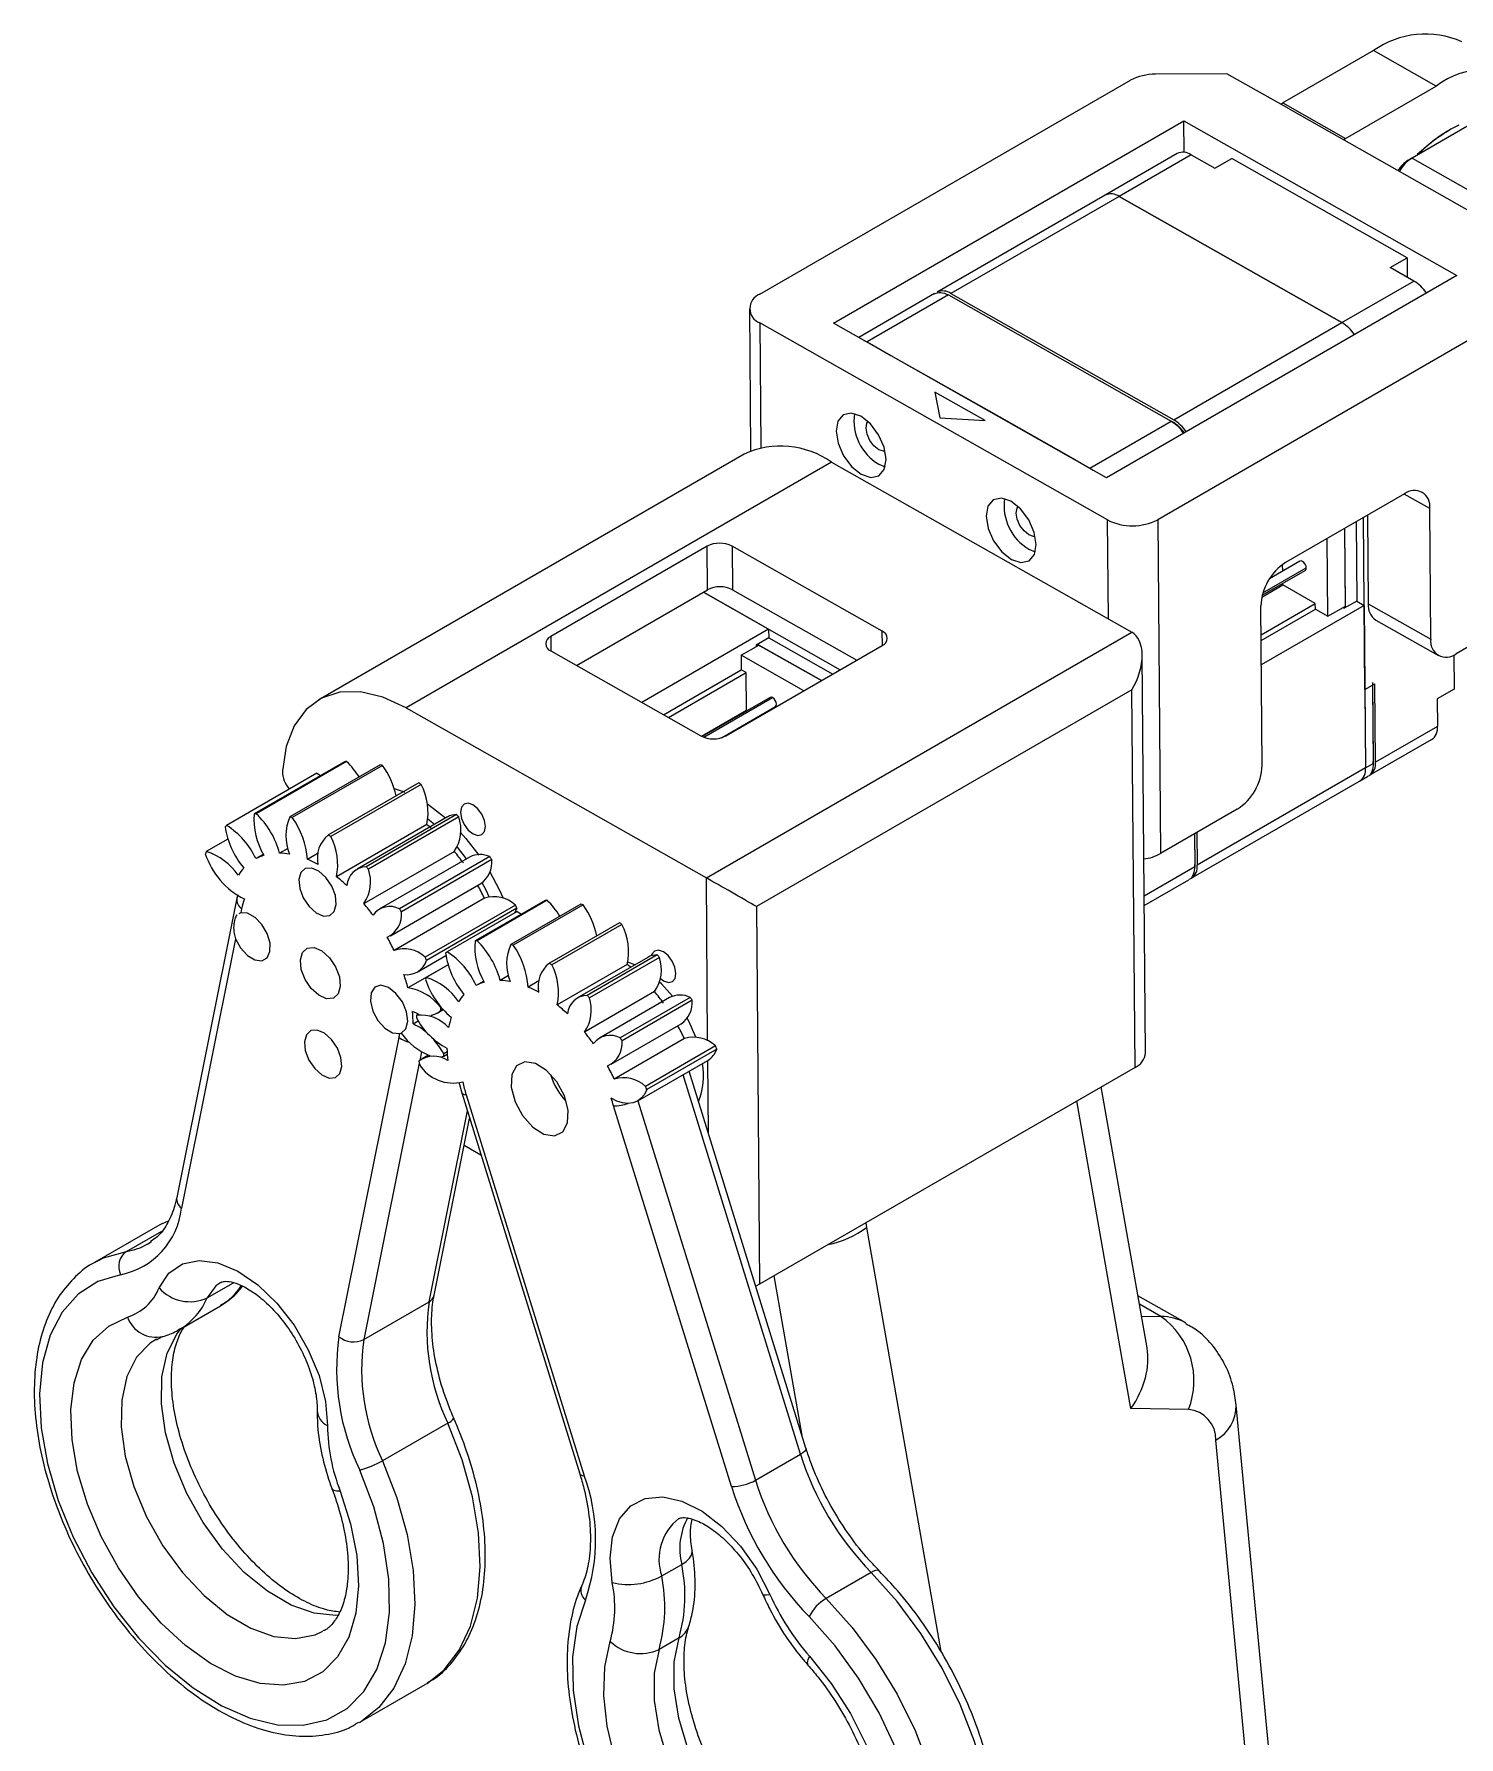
# Model space of a CAD drawing. Header units: millimetres. Extents: x 940 to 1780, y -29 to 565.
# Drawn here: x 1461.7 to 1542.3, y 397.9 to 494.1 of the extents above; entities that cross this region are included whole.
import ezdxf

# ---------------------------------------------------------------- set-up
doc = ezdxf.new("R2010")
doc.units = ezdxf.units.MM

msp = doc.modelspace()

# ---------------------------------------------------------------- linework, layer by layer
at = {"color": 7, "linetype": 'Continuous', "lineweight": 25}
for p, q in [((1537.431, 493.163), (1532.31, 490.207)), ((1540.966, 491.16), (1537.431, 493.163)), ((1529.137, 491.852), (1525.107, 491.83)), ((1529.139, 491.862), (1529.137, 491.852)), ((1532.657, 489.869), (1529.139, 491.862)), ((1502.747, 479.396), (1523.693, 491.488)), ((1535.845, 488.204), (1540.966, 491.16)), ((1532.31, 490.207), (1535.845, 488.204)), ((1532.657, 489.869), (1543.263, 483.86)), ((1506.919, 477.76), (1526.718, 489.19)), ((1526.718, 489.19), (1542.132, 480.457)), ((1526.732, 487.417), (1526.718, 489.19)), ((1543.998, 489.628), (1539.607, 487.093)), ((1541.608, 488.61), (1541.402, 488.487)), ((1526.338, 487.349), (1522.272, 485.002)), ((1527.127, 487.276), (1523.062, 484.929)), ((1527.127, 487.276), (1528.471, 486.515)), ((1528.471, 486.515), (1529.426, 487.066)), ((1539.325, 481.457), (1529.426, 487.066)), ((1539.587, 487.082), (1539.379, 486.957)), ((1539.607, 487.093), (1544.203, 484.489)), ((1522.272, 485.002), (1512.762, 479.511)), ((1523.062, 484.929), (1513.551, 479.438)), ((1535.648, 477.798), (1523.062, 484.929)), ((1523.062, 484.929), (1535.648, 477.798)), ((1538.37, 480.906), (1539.325, 481.457)), ((1539.325, 481.457), (1539.333, 480.36)), ((1542.132, 480.457), (1522.333, 469.027)), ((1539.713, 480.145), (1538.37, 480.906)), ((1512.622, 479.431), (1508.337, 476.957)), ((1513.41, 479.357), (1508.813, 476.703)), ((1513.41, 479.357), (1525.996, 472.226)), ((1513.551, 479.438), (1526.137, 472.308)), ((1535.648, 477.798), (1539.713, 480.145)), ((1502.161, 478.579), (1502.225, 470.547)), ((1546.178, 478.749), (1525.232, 466.657)), ((1522.404, 466.642), (1502.747, 477.778)), ((1522.333, 469.027), (1506.919, 477.76)), ((1526.137, 472.308), (1535.648, 477.798)), ((1508.635, 476.788), (1508.813, 476.703)), ((1508.813, 476.703), (1510.157, 475.942)), ((1515.474, 472.266), (1512.646, 473.869)), ((1512.646, 473.869), (1512.929, 472.414)), ((1512.929, 472.414), (1515.474, 472.266)), ((1521.399, 469.573), (1525.996, 472.226)), ((1526.112, 472.159), (1526.004, 472.221)), ((1501.864, 470.366), (1477.823, 456.487)), ((1506.798, 469.909), (1482.757, 456.03)), ((1506.798, 469.909), (1523.768, 460.294)), ((1509.471, 469.793), (1509.832, 469.643)), ((1520.056, 470.334), (1521.399, 469.573)), ((1521.399, 469.573), (1521.578, 469.455)), ((1539.179, 468.116), (1532.462, 464.238)), ((1536.94, 457.06), (1536.862, 466.778)), ((1537.09, 466.91), (1537.13, 461.912)), ((1540.666, 459.909), (1540.606, 467.292)), ((1525.232, 466.657), (1525.383, 447.79)), ((1535.84, 461.772), (1535.805, 466.168)), ((1535.841, 461.69), (1535.805, 466.168)), ((1536.442, 466.536), (1536.478, 462.058)), ((1499.769, 465.156), (1490.93, 460.054)), ((1499.788, 462.695), (1499.769, 465.156)), ((1509.668, 460.357), (1501.183, 465.164)), ((1501.183, 465.164), (1501.203, 462.703)), ((1517.956, 464.986), (1518.317, 464.836)), ((1534.851, 461.201), (1534.815, 465.597)), ((1533.27, 464.313), (1531.549, 463.319)), ((1532.296, 463.751), (1532.293, 464.129)), ((1531.116, 462.287), (1532.302, 462.971)), ((1531.141, 462.391), (1533.57, 463.793)), ((1532.302, 462.971), (1532.302, 463.061)), ((1534.141, 461.93), (1532.302, 462.971)), ((1492.384, 458.421), (1499.788, 462.695)), ((1499.557, 462.562), (1507.294, 458.178)), ((1503.245, 460.472), (1499.557, 462.562)), ((1501.203, 462.703), (1508.233, 458.72)), ((1531.074, 460.159), (1534.141, 461.93)), ((1534.143, 461.602), (1534.141, 461.93)), ((1536.478, 462.058), (1535.77, 461.65)), ((1536.478, 462.058), (1536.902, 461.817)), ((1537.13, 461.912), (1540.666, 459.909)), ((1531.133, 452.758), (1531.061, 461.781)), ((1531.076, 459.831), (1534.143, 461.602)), ((1536.902, 461.817), (1531.087, 458.461)), ((1534.143, 461.602), (1534.851, 461.201)), ((1534.851, 461.201), (1535.84, 461.772)), ((1535.698, 461.69), (1535.77, 461.65)), ((1536.902, 461.817), (1536.975, 452.63)), ((1537.559, 460.988), (1541.094, 458.985)), ((1546.316, 461.522), (1542.093, 459.085)), ((1503.245, 460.472), (1496.073, 456.331)), ((1499.727, 446.415), (1523.768, 460.294)), ((1503.245, 460.472), (1503.249, 459.979)), ((1490.93, 459.245), (1499.415, 454.438)), ((1500.829, 454.445), (1509.668, 459.548)), ((1501.694, 459), (1502.684, 459.572)), ((1503.249, 459.979), (1502.542, 459.571)), ((1502.542, 459.571), (1502.543, 459.491)), ((1502.613, 459.612), (1506.229, 457.563)), ((1506.229, 457.563), (1502.684, 459.572)), ((1503.249, 459.979), (1506.866, 457.93)), ((1524.538, 436.526), (1524.358, 459.019)), ((1541.968, 459.019), (1541.983, 457.087)), ((1497.296, 455.638), (1501.7, 458.18)), ((1505.24, 456.992), (1501.694, 459)), ((1501.694, 459), (1501.7, 458.18)), ((1501.983, 458.02), (1501.7, 458.18)), ((1497.579, 455.478), (1501.983, 458.02)), ((1502, 455.887), (1501.983, 458.02)), ((1536.94, 457.06), (1537.506, 457.386)), ((1536.94, 457.06), (1537.382, 457.315)), ((1537.382, 457.456), (1537.417, 453.027)), ((1537.382, 457.315), (1537.417, 452.885)), ((1537.541, 452.957), (1537.506, 457.386)), ((1503.325, 456.618), (1499.485, 454.402)), ((1523.781, 457.036), (1502.568, 444.79)), ((1523.952, 435.708), (1523.781, 457.036)), ((1536.94, 457.06), (1536.975, 452.63)), ((1541.983, 457.087), (1541.029, 456.536)), ((1541.029, 456.536), (1541.041, 454.977)), ((1482.757, 456.03), (1499.727, 446.415)), ((1499.453, 454.417), (1502, 455.887)), ((1500.577, 454.339), (1503.625, 456.099)), ((1502.029, 455.871), (1502, 455.887)), ((1502.67, 455.508), (1502.635, 455.527)), ((1537.21, 452.212), (1540.71, 454.233)), ((1541.041, 454.977), (1537.541, 452.957)), ((1477.723, 452.328), (1472.618, 449.381)), ((1479.278, 452.975), (1474.173, 450.028)), ((1479.397, 452.992), (1474.292, 450.044)), ((1481.29, 452.814), (1476.185, 449.866)), ((1481.426, 452.773), (1476.321, 449.826)), ((1477.723, 452.328), (1477.929, 452.196)), ((1536.975, 452.63), (1527.465, 447.14)), ((1536.975, 452.63), (1537.417, 452.885)), ((1537.417, 453.027), (1537.417, 452.885)), ((1537.417, 452.871), (1537.417, 453.016)), ((1483.471, 451.787), (1478.366, 448.84)), ((1483.611, 451.695), (1478.505, 448.748)), ((1527.133, 446.395), (1536.644, 451.885)), ((1536.644, 451.885), (1537.088, 452.142)), ((1483.932, 449.424), (1478.827, 446.477)), ((1485.095, 449.857), (1479.99, 446.909)), ((1485.608, 449.997), (1480.502, 447.05)), ((1485.737, 449.861), (1480.632, 446.914)), ((1484.362, 449.434), (1483.991, 449.726)), ((1529.732, 450.301), (1525.383, 447.79)), ((1472.69, 448.609), (1471.461, 447.9)), ((1527.309, 448.902), (1527.323, 447.058)), ((1527.31, 448.902), (1527.323, 447.179)), ((1527.45, 448.983), (1527.465, 447.14)), ((1474.689, 447.747), (1474.267, 447.503)), ((1476.073, 448.079), (1475.613, 447.813)), ((1477.784, 447.806), (1477.184, 447.46)), ((1485.485, 447.909), (1480.38, 444.962)), ((1486.348, 447.594), (1481.243, 444.647)), ((1487.49, 447.618), (1482.385, 444.671)), ((1487.597, 447.452), (1482.492, 444.505)), ((1527.323, 447.179), (1527.323, 447.058)), ((1527.323, 447.044), (1527.323, 447.168)), ((1481.868, 443.143), (1486.974, 446.091)), ((1524.471, 444.858), (1526.992, 446.313)), ((1473.19, 445.276), (1469.795, 428.363)), ((1473.241, 445.458), (1473.19, 445.276)), ((1473.464, 444.671), (1473.419, 444.45)), ((1487.185, 445.264), (1482.08, 442.316)), ((1488.935, 444.883), (1483.83, 441.936)), ((1489.009, 444.704), (1483.904, 441.756)), ((1490.612, 445.137), (1486.653, 442.851)), ((1490.732, 445.151), (1486.772, 442.865)), ((1492.635, 444.939), (1488.675, 442.654)), ((1492.771, 444.897), (1488.811, 442.611)), ((1502.568, 444.79), (1502.739, 423.462)), ((1473.419, 444.45), (1473.301, 444.384)), ((1489.04, 444.521), (1485.08, 442.235)), ((1489.04, 444.521), (1489.276, 444.365)), ((1494.818, 443.88), (1490.858, 441.594)), ((1494.957, 443.786), (1490.998, 441.5)), ((1473.123, 442.974), (1470.068, 427.758)), ((1483.389, 441.091), (1485.01, 442.026)), ((1496.413, 441.922), (1492.453, 439.636)), ((1496.948, 442.063), (1492.989, 439.777)), ((1497.077, 441.926), (1493.117, 439.64)), ((1485.133, 441.507), (1482.862, 440.197)), ((1485.136, 441.498), (1483.901, 440.785)), ((1488.54, 440.891), (1488.078, 440.624)), ((1495.256, 441.524), (1491.297, 439.238)), ((1495.686, 441.503), (1495.29, 441.659)), ((1487.142, 440.584), (1486.72, 440.34)), ((1490.265, 440.596), (1489.655, 440.244)), ((1496.802, 439.991), (1492.843, 437.705)), ((1484.52, 438.778), (1484.855, 438.971)), ((1484.72, 439.127), (1484.696, 439.113)), ((1484.832, 438.996), (1484.729, 438.937)), ((1497.648, 439.651), (1493.689, 437.365)), ((1498.817, 439.665), (1494.857, 437.379)), ((1498.923, 439.498), (1494.963, 437.212)), ((1483.445, 438.324), (1483.16, 438.159)), ((1483.466, 438.722), (1483.35, 438.655)), ((1494.34, 435.881), (1498.3, 438.167)), ((1478.964, 420.488), (1482.36, 437.4)), ((1482.398, 437.619), (1482.491, 437.649)), ((1482.491, 437.649), (1482.487, 437.647)), ((1498.484, 437.331), (1494.524, 435.045)), ((1500.241, 436.922), (1496.282, 434.636)), ((1484.022, 436.401), (1483.673, 436.2)), ((1484.887, 436.323), (1484.779, 436.302)), ((1485.08, 436.435), (1484.887, 436.323)), ((1485.073, 436.58), (1484.897, 436.478)), ((1495.847, 433.814), (1499.807, 436.1)), ((1500.313, 436.742), (1496.354, 434.456)), ((1505.358, 414.192), (1498.757, 435.494)), ((1523.952, 435.708), (1502.739, 423.462)), ((1485.745, 434.869), (1485.904, 434.268)), ((1485.904, 434.268), (1492.573, 412.748)), ((1486.152, 434.156), (1492.821, 412.635)), ((1524.634, 419.862), (1522.047, 434.609)), ((1501.15, 412.019), (1494.482, 433.539)), ((1484.343, 422.83), (1486.35, 432.828)), ((1486.044, 431.303), (1486.989, 430.768)), ((1468.836, 426.81), (1465.145, 424.679)), ((1468.952, 426.874), (1468.836, 426.81)), ((1469.317, 427.016), (1468.975, 426.87)), ((1468.159, 425.729), (1468.377, 425.867)), ((1465.145, 424.679), (1465.423, 424.828)), ((1502.739, 423.462), (1502.52, 423.353)), ((1480.364, 420.33), (1484.055, 422.461)), ((1526.818, 421.265), (1524.12, 422.794)), ((1469.99, 420.923), (1472.266, 422.238)), ((1468.652, 420.316), (1469.001, 420.496)), ((1526.973, 416.367), (1523.722, 416.429)), ((1534.931, 361.122), (1529.67, 416.619)), ((1485.121, 415.61), (1481.43, 413.479)), ((1502.506, 412.379), (1505.051, 413.848)), ((1533.79, 359.005), (1528.516, 414.639)), ((1497.203, 406.968), (1498.334, 407.621)), ((1509.041, 407.166), (1506.496, 405.696)), ((1498.185, 403.473), (1497.053, 402.819)), ((1480.144, 398.697), (1483.835, 400.828))]:
    msp.add_line(p, q, dxfattribs=at)
at = {"color": 8, "linetype": 'Continuous', "lineweight": 25}
for p, q in [((1502.747, 477.778), (1502.803, 470.735)), ((1508.813, 476.703), (1508.806, 476.691)), ((1510.15, 475.93), (1510.157, 475.942)), ((1520.056, 470.334), (1520.049, 470.321)), ((1521.392, 469.56), (1521.399, 469.573)), ((1540.606, 467.292), (1539.166, 468.108)), ((1522.448, 461.042), (1522.404, 466.642)), ((1531.176, 462.515), (1533.632, 463.933)), ((1490.93, 460.054), (1490.936, 459.241)), ((1509.674, 459.552), (1509.668, 460.357)), ((1499.585, 454.36), (1503.473, 456.604)), ((1524.467, 445.409), (1527.323, 447.058)), ((1499.8, 437.203), (1499.727, 446.415)), ((1483.499, 435.948), (1480.364, 420.33)), ((1483.628, 436.59), (1483.53, 436.099)), ((1499.842, 431.994), (1499.809, 436.101)), ((1505.051, 413.848), (1498.407, 435.292)), ((1484.055, 422.461), (1486.22, 433.247)), ((1495.861, 433.822), (1502.506, 412.379)), ((1523.722, 416.429), (1520.673, 433.815)), ((1466.954, 425.309), (1468.945, 426.459)), ((1508.734, 426.923), (1508.785, 426.668)), ((1508.785, 426.668), (1512.987, 402.707)), ((1471.519, 422.679), (1473.001, 423.535)), ((1505.138, 414.904), (1503.554, 423.933)), ((1525.415, 421.634), (1524.203, 422.32)), ((1524.319, 421.655), (1525.415, 421.634))]:
    msp.add_line(p, q, dxfattribs=at)
at = {"color": 7, "linetype": 'Continuous', "lineweight": 25, "flags": 128}
for points in [[(1539.89, 487.309), (1540.886, 488.147), (1541.402, 488.487)], [(1510.157, 475.942), (1515.7, 472.801), (1520.056, 470.334)], [(1508.482, 469.222), (1509.022, 469.04), (1509.478, 469.136), (1509.78, 469.494), (1509.883, 470.061), (1509.77, 470.75), (1509.459, 471.456), (1508.997, 472.071), (1508.455, 472.503), (1507.915, 472.685), (1507.459, 472.589), (1507.157, 472.23), (1507.054, 471.663), (1507.167, 470.975), (1507.478, 470.269), (1507.939, 469.653), (1508.482, 469.222)], [(1509.465, 470.613), (1509.194, 470.829), (1508.963, 471.137), (1508.808, 471.49), (1508.751, 471.834), (1508.803, 472.118), (1508.856, 472.209)], [(1509.829, 470.524), (1509.735, 470.523), (1509.465, 470.613)], [(1516.966, 464.415), (1517.507, 464.233), (1517.963, 464.328), (1518.265, 464.687), (1518.367, 465.254), (1518.255, 465.943), (1517.944, 466.649), (1517.482, 467.264), (1516.94, 467.696), (1516.4, 467.877), (1515.944, 467.782), (1515.642, 467.423), (1515.539, 466.856), (1515.652, 466.167), (1515.963, 465.462), (1516.424, 464.846), (1516.966, 464.415)], [(1517.95, 465.806), (1517.679, 466.022), (1517.448, 466.33), (1517.292, 466.683), (1517.236, 467.027), (1517.287, 467.311), (1517.341, 467.402)], [(1518.313, 465.717), (1518.22, 465.715), (1517.95, 465.806)], [(1533.632, 463.933), (1533.615, 464.036), (1533.569, 464.142), (1533.499, 464.234), (1533.418, 464.299), (1533.337, 464.326), (1533.27, 464.313)], [(1482.757, 456.03), (1481.446, 456.631), (1480.183, 456.926), (1479.012, 456.905), (1477.973, 456.569), (1477.102, 455.929), (1476.43, 455.008), (1475.98, 453.838), (1475.768, 452.459)], [(1503.473, 456.604), (1503.392, 456.632), (1503.325, 456.618)], [(1503.625, 456.099), (1503.626, 456.099), (1503.671, 456.153), (1503.687, 456.238), (1503.67, 456.341), (1503.623, 456.447), (1503.554, 456.54), (1503.473, 456.604)], [(1482.089, 451.46), (1482.535, 451.32), (1482.678, 451.266)], [(1483.959, 450.593), (1484.982, 449.81), (1484.995, 449.799)], [(1485.831, 450.124), (1485.887, 449.779), (1486.042, 449.426), (1486.273, 449.119), (1486.544, 448.903), (1486.814, 448.812), (1487.042, 448.86), (1487.193, 449.039), (1487.245, 449.323), (1487.188, 449.667), (1487.033, 450.02), (1486.802, 450.328), (1486.531, 450.543), (1486.261, 450.634), (1486.033, 450.586), (1485.882, 450.407), (1485.831, 450.124)], [(1485.836, 448.977), (1486.134, 448.642), (1486.865, 447.707)], [(1486.177, 447.495), (1485.66, 448.145), (1485.649, 448.158)], [(1478.231, 446.432), (1477.832, 446.79), (1477.422, 446.969), (1477.061, 446.942), (1476.806, 446.713), (1476.695, 446.317), (1476.746, 445.813), (1476.949, 445.28), (1477.275, 444.797), (1477.674, 444.439), (1478.085, 444.259), (1478.445, 444.287), (1478.7, 444.516), (1478.811, 444.912), (1478.761, 445.415), (1478.557, 445.949), (1478.231, 446.432)], [(1487.487, 446.751), (1488.024, 445.754), (1488.251, 445.264)], [(1487.461, 445.354), (1487.278, 445.722), (1487.053, 446.141)], [(1489.009, 444.704), (1488.922, 444.5), (1488.884, 444.431)], [(1473.123, 442.974), (1473.409, 442.456), (1473.791, 442.037), (1474.209, 441.783), (1474.599, 441.734), (1474.9, 441.897), (1475.064, 442.247), (1475.067, 442.729), (1474.907, 443.268), (1474.61, 443.78), (1474.222, 444.186), (1473.803, 444.422), (1473.419, 444.45)], [(1477.402, 440.164), (1477.054, 440.678), (1476.837, 441.248), (1476.784, 441.785), (1476.902, 442.207), (1477.174, 442.452), (1477.558, 442.481), (1477.996, 442.289), (1478.422, 441.907), (1478.769, 441.392), (1478.986, 440.823), (1479.04, 440.286), (1478.922, 439.864), (1478.65, 439.619), (1478.265, 439.59), (1477.827, 439.782), (1477.402, 440.164)], [(1497.132, 440.725), (1497.31, 440.599), (1497.58, 440.508), (1497.808, 440.556), (1497.959, 440.735), (1498.01, 441.019), (1497.954, 441.363), (1497.798, 441.716), (1497.568, 442.024), (1497.296, 442.24), (1497.026, 442.33), (1496.798, 442.283), (1496.647, 442.103), (1496.617, 442.012)], [(1482.487, 437.647), (1482.752, 437.89), (1482.857, 438.315), (1482.786, 438.851), (1482.549, 439.407), (1482.186, 439.891), (1481.758, 440.222), (1481.337, 440.345), (1480.993, 440.238), (1480.784, 439.921), (1480.744, 439.445), (1480.88, 438.891), (1481.17, 438.351), (1481.564, 437.915), (1481.998, 437.657), (1482.398, 437.619)], [(1497.821, 439.73), (1497.187, 440.432), (1497.087, 440.529)], [(1483.466, 438.722), (1483.347, 438.765), (1483.111, 438.874)], [(1499.131, 437.421), (1498.756, 438.273), (1498.643, 438.488)], [(1478.548, 437.274), (1478.15, 437.632), (1477.739, 437.811), (1477.379, 437.784), (1477.124, 437.555), (1477.013, 437.159), (1477.063, 436.656), (1477.266, 436.122), (1477.592, 435.639), (1477.991, 435.281), (1478.402, 435.102), (1478.762, 435.129), (1479.017, 435.358), (1479.128, 435.754), (1479.078, 436.258), (1478.874, 436.791), (1478.548, 437.274)], [(1490.067, 435.928), (1489.469, 436.025), (1489, 435.804), (1488.729, 435.298), (1488.698, 434.583), (1488.913, 433.77), (1489.339, 432.981), (1489.913, 432.337), (1490.547, 431.936), (1491.144, 431.839), (1491.614, 432.06), (1491.885, 432.567), (1491.915, 433.281), (1491.701, 434.094), (1491.274, 434.883), (1490.7, 435.527), (1490.067, 435.928)], [(1496.354, 434.456), (1496.222, 434.183), (1496.046, 433.964), (1495.828, 433.804), (1495.575, 433.706), (1495.293, 433.673), (1494.988, 433.706), (1494.667, 433.804), (1494.339, 433.965)], [(1468.799, 423.244), (1469.353, 424.07), (1470.12, 424.598), (1471.058, 424.799), (1472.118, 424.663), (1473.243, 424.197), (1474.376, 423.426), (1475.456, 422.389), (1476.425, 421.143), (1477.233, 419.753), (1477.837, 418.291), (1478.205, 416.836), (1478.318, 415.465)], [(1466.626, 423.993), (1465.337, 423.61), (1464.224, 422.898), (1463.317, 421.877), (1462.64, 420.573), (1462.211, 419.021), (1462.041, 417.263), (1462.135, 415.345), (1462.49, 413.319), (1463.097, 411.238), (1463.94, 409.159), (1464.996, 407.136), (1466.238, 405.224), (1467.631, 403.473), (1469.139, 401.93), (1470.722, 400.637), (1472.337, 399.627), (1473.941, 398.928), (1475.492, 398.558), (1476.949, 398.528), (1478.271, 398.838), (1479.425, 399.479), (1480.379, 400.435), (1481.108, 401.681), (1481.593, 403.182), (1481.82, 404.899), (1481.783, 406.786), (1481.484, 408.793), (1480.931, 410.867), (1480.137, 412.951)], [(1479.036, 411.762), (1479.62, 409.921), (1479.968, 408.121), (1480.068, 406.419), (1479.917, 404.867), (1479.521, 403.512), (1478.89, 402.397), (1478.046, 401.555), (1477.013, 401.013), (1475.824, 400.788), (1474.515, 400.886), (1473.126, 401.304), (1471.701, 402.03), (1470.283, 403.041), (1468.916, 404.306), (1467.643, 405.785), (1466.501, 407.434), (1465.527, 409.202), (1464.751, 411.034), (1464.196, 412.873), (1463.88, 414.663), (1463.812, 416.349), (1463.995, 417.878), (1464.422, 419.205), (1465.081, 420.287), (1465.951, 421.091), (1467.006, 421.593)], [(1494.409, 406.589), (1494.288, 407.965), (1494.429, 409.187), (1494.823, 410.191), (1495.45, 410.924), (1496.277, 411.348), (1497.26, 411.44), (1498.348, 411.195), (1499.483, 410.626), (1500.605, 409.763), (1501.654, 408.652), (1502.577, 407.351), (1503.322, 405.929)], [(1492.888, 405.605), (1492.4, 404.107), (1492.169, 402.393), (1492.201, 400.508), (1492.496, 398.502), (1493.046, 396.43)], [(1510.455, 397.172), (1509.491, 399.227), (1508.33, 401.196), (1507, 403.026), (1505.539, 404.668)], [(1494.559, 396.655), (1494.121, 398.476), (1493.927, 400.221), (1493.984, 401.836), (1494.289, 403.27)], [(1505.553, 402.436), (1506.783, 400.888), (1507.866, 399.189), (1508.77, 397.391)], [(1483.835, 400.828), (1483.864, 400.845), (1483.948, 400.895)]]:
    msp.add_lwpolyline(points, dxfattribs=at)
at = {"color": 8, "linetype": 'Continuous', "lineweight": 25, "flags": 128}
for points in [[(1485.904, 434.268), (1485.911, 434.251), (1485.958, 434.205), (1486.039, 434.173), (1486.152, 434.156)], [(1465.423, 424.828), (1465.656, 424.936), (1466.954, 425.309)], [(1472.284, 423.558), (1472.013, 423.363), (1471.519, 422.679)], [(1478.943, 404.75), (1478.794, 404.741), (1477.562, 404.866), (1476.254, 405.326), (1474.921, 406.105), (1473.616, 407.171), (1472.391, 408.483), (1471.293, 409.989), (1470.365, 411.629), (1469.645, 413.34), (1469.16, 415.053), (1468.93, 416.702), (1468.963, 418.221), (1469.259, 419.551), (1469.805, 420.639), (1470.01, 420.906)], [(1468.66, 420.356), (1468.304, 420.128), (1467.528, 419.325), (1466.982, 418.236), (1466.686, 416.907), (1466.653, 415.387), (1466.883, 413.739), (1467.368, 412.025), (1468.088, 410.315), (1469.016, 408.674), (1470.114, 407.169), (1471.34, 405.857), (1472.644, 404.791), (1473.977, 404.012), (1475.285, 403.551), (1476.517, 403.427), (1477.624, 403.644), (1478.05, 403.84)], [(1483.948, 400.895), (1484.914, 401.664), (1485.764, 402.766), (1486.394, 404.126), (1486.79, 405.713), (1486.941, 407.489), (1486.844, 409.412), (1486.503, 411.439), (1485.924, 413.521), (1485.121, 415.61)], [(1505.358, 414.192), (1505.361, 414.151), (1505.335, 414.083), (1505.273, 414.008), (1505.177, 413.929), (1505.051, 413.848)], [(1481.43, 413.479), (1482.233, 411.39), (1482.812, 409.308), (1483.153, 407.281), (1483.25, 405.358), (1483.098, 403.582), (1482.703, 401.995), (1482.073, 400.635), (1481.223, 399.533), (1480.173, 398.714), (1480.104, 398.675)], [(1479.036, 411.762), (1478.823, 411.761), (1478.671, 411.792), (1478.589, 411.853), (1478.58, 411.871)], [(1492.573, 412.748), (1492.58, 412.731), (1492.626, 412.685), (1492.708, 412.653), (1492.821, 412.635)], [(1498.334, 407.621), (1498.584, 407.789), (1498.771, 407.967), (1498.888, 408.148), (1498.93, 408.327), (1498.926, 408.396)], [(1509.503, 407.248), (1509.468, 407.273), (1509.392, 407.288), (1509.293, 407.275), (1509.174, 407.234), (1509.041, 407.166)], [(1512.802, 384.871), (1512.861, 384.906), (1513.906, 385.733), (1514.751, 386.843), (1515.375, 388.21), (1515.763, 389.802), (1515.908, 391.582), (1515.805, 393.509), (1515.457, 395.538), (1514.872, 397.62), (1514.063, 399.709), (1513.05, 401.754), (1511.856, 403.709), (1510.509, 405.527), (1509.041, 407.166)], [(1502.907, 405.939), (1502.912, 405.928), (1502.983, 405.896), (1503.122, 405.896), (1503.322, 405.929)], [(1506.496, 405.696), (1507.964, 404.057), (1509.311, 402.239), (1510.505, 400.285), (1511.518, 398.239), (1512.326, 396.151), (1512.911, 394.068), (1513.259, 392.039), (1513.362, 390.113), (1513.218, 388.332), (1512.829, 386.74), (1512.205, 385.373), (1511.361, 384.263), (1510.667, 383.667)], [(1508.828, 388.987), (1507.876, 388.791), (1506.655, 388.881), (1505.352, 389.309), (1504.019, 390.058), (1502.71, 391.097), (1501.474, 392.387), (1500.361, 393.876), (1499.415, 395.506), (1498.673, 397.213), (1498.163, 398.929), (1497.907, 400.587), (1497.914, 402.121), (1498.185, 403.473)], [(1497.053, 402.819), (1496.783, 401.468), (1496.776, 399.934), (1497.032, 398.276), (1497.541, 396.559), (1498.284, 394.853), (1499.23, 393.223), (1500.343, 391.734), (1501.578, 390.444), (1502.888, 389.405), (1504.221, 388.656), (1505.523, 388.228), (1506.745, 388.138), (1507.838, 388.388), (1508.24, 388.589)], [(1505.553, 402.436), (1505.462, 402.233), (1505.428, 402.069), (1505.453, 401.95), (1505.471, 401.926)]]:
    msp.add_lwpolyline(points, dxfattribs=at)
at = {"color": 7, "linetype": 'Continuous', "lineweight": 25}
for centre, radius, start, end in [((1540.363, 489.049), 5.052, 65.89725, 125.48154), ((1525.065, 488.913), 2.918, 89.18085, 118.05682), ((1543.804, 487.403), 4.708, 53.56859, 127.06602), ((1530.969, 492.527), 2.68, 296.93344, 300.0193), ((1545.911, 481.412), 8.379, 115.84462, 134.36724), ((1534.507, 490.519), 2.675, 296.93008, 300.02266), ((1526.669, 486.624), 0.797, 54.8873, 114.51735), ((1540.356, 485.422), 1.819, 121.8389, 148.12552), ((1522.603, 484.276), 0.797, 54.88684, 114.51751), ((1503.046, 478.587), 0.863, 110.32543, 249.67025), ((1513.092, 478.786), 0.797, 54.8871, 114.51742), ((1538.551, 478.239), 2.233, 33.3626, 58.63427), ((1534.485, 475.892), 2.233, 33.3626, 58.63427), ((1534.485, 475.892), 2.233, 33.36249, 58.63454), ((1510.917, 472.251), 2.852, 171.8905, 239.52854), ((1525.053, 470.442), 2.017, 33.84595, 58.65634), ((1524.975, 470.401), 2.233, 33.36259, 58.63427), ((1503.932, 465.833), 4.983, 54.88727, 114.51733), ((1519.402, 467.444), 2.852, 171.8905, 239.52854), ((1539.733, 467.426), 0.884, 351.23775, 128.75589), ((1523.803, 469.407), 3.099, 243.15846, 297.45775), ((1500.483, 463.781), 1.55, 63.15846, 117.45775), ((1534.108, 461.671), 3.049, 122.67327, 177.94003), ((1533.493, 463.911), 0.141, 303.11889, 8.90471), ((1500.503, 461.32), 1.55, 63.15846, 117.45775), ((1538.125, 461.812), 1, 174.26313, 235.49163), ((1491.08, 459.649), 0.431, 110.32543, 249.67025), ((1509.518, 459.952), 0.431, 290.32543, 69.67025), ((1541.539, 459.774), 0.884, 171.23775, 308.75589), ((1500.114, 455.82), 1.55, 243.15846, 297.45775), ((1540.274, 454.872), 0.774, 304.23867, 7.78494), ((1477.276, 452.458), 1.508, 179.9842, 222.88305), ((1479.855, 449.182), 3.837, 96.85667, 98.6488), ((1476.033, 449.528), 4.829, 32.57099, 45.82999), ((1479.572, 446.749), 6.303, 72.88832, 74.17556), ((1477.392, 449.918), 4.942, 13.29022, 35.28794), ((1528.086, 452.867), 3.049, 302.67327, 357.94003), ((1536.208, 452.525), 0.774, 304.23867, 7.78494), ((1536.751, 452.862), 0.796, 305.21028, 6.81333), ((1477.791, 443.08), 10.396, 55.95701, 56.8791), ((1480.509, 450.098), 3.489, 348.87686, 27.24543), ((1478.147, 449.724), 3.986, 175.6308, 210.66654), ((1474.75, 446.235), 3.837, 96.85667, 98.6488), ((1470.785, 446.461), 5.014, 15.64943, 45.61986), ((1478.687, 448.788), 2.724, 156.68112, 202.13012), ((1474.466, 443.802), 6.303, 72.88832, 74.17556), ((1472.595, 447.125), 4.602, 4.16576, 35.93405), ((1478.298, 442.22), 9.146, 49.98655, 51.97508), ((1485.628, 448.919), 1.078, 91.06417, 119.58216), ((1483.6, 449.145), 2.253, 326.75, 18.53336), ((1475.057, 439.826), 14.655, 43.21722, 43.95068), ((1474.651, 446.696), 3.368, 127.14616, 129.10117), ((1477.342, 450.081), 4.876, 189.10192, 219.64609), ((1470.2, 445.593), 4.493, 25.16169, 57.45044), ((1479.422, 447.531), 1.682, 128.88881, 192.28763), ((1472.685, 440.133), 10.396, 55.95701, 56.8791), ((1475.404, 447.15), 3.489, 348.87686, 27.24543), ((1475.892, 445.851), 4.881, 155.17463, 156.70102), ((1475.57, 449.143), 4.379, 198.11875, 243.4999), ((1470.509, 444.708), 3.331, 33.78946, 73.3898), ((1475.457, 445.281), 2.521, 107.03002, 118.17001), ((1475.55, 444.195), 3.619, 80.25069, 89.00464), ((1476.184, 440.113), 12.136, 36.0642, 39.96965), ((1486.944, 446.419), 1.317, 65.5093, 116.92245), ((1473.216, 438.329), 17.03, 32.39087, 33.05442), ((1524.095, 450.138), 2.678, 277.61721, 298.7481), ((1475.743, 445.019), 2.908, 137.84261, 147.97219), ((1474.811, 441.779), 6.156, 61.18705, 67.32824), ((1480.571, 445.884), 1.168, 93.35541, 175.0734), ((1478.495, 446.198), 2.253, 326.75, 18.53336), ((1469.952, 436.879), 14.655, 43.21722, 43.95068), ((1486.133, 447.299), 1.472, 304.81867, 5.97936), ((1526.698, 447.035), 0.774, 304.23867, 7.78494), ((1472.988, 439.021), 9.47, 47.32869, 51.93671), ((1475.663, 439.735), 12.78, 25.63245, 29.40562), ((1477.281, 443.915), 3.891, 160.33594, 168.79886), ((1471.078, 437.166), 12.136, 36.0642, 39.96965), ((1481.849, 443.611), 1.187, 63.15162, 143.93373), ((1468.111, 435.382), 17.03, 32.39087, 33.05442), ((1487.743, 443.612), 1.743, 46.82508, 108.66334), ((1473.932, 438.646), 16.248, 21.89068, 22.57535), ((1491.123, 441.273), 3.897, 95.74994, 97.52369), ((1487.313, 441.688), 4.866, 31.82797, 45.36382), ((1490.791, 438.768), 6.441, 72.09766, 73.3665), ((1488.745, 442.087), 4.909, 12.41115, 34.91321), ((1481.094, 444.338), 1.408, 295.09064, 6.8206), ((1488.95, 435.082), 10.576, 55.38843, 56.30006), ((1491.892, 442.23), 3.438, 348.15141, 26.90797), ((1470.557, 436.788), 12.78, 25.63245, 29.40562), ((1490.576, 442.508), 3.938, 175.00297, 210.32473), ((1487.163, 438.987), 3.897, 95.74994, 97.52369), ((1483.239, 439.306), 5.015, 15.23925, 45.20311), ((1482.637, 440.665), 1.743, 46.82508, 108.66334), ((1482.832, 442.061), 1.114, 259.68284, 344.13413), ((1468.827, 435.698), 16.248, 21.89068, 22.57535), ((1487.045, 439.523), 3.349, 125.91655, 127.87889), ((1489.788, 442.895), 4.855, 188.63489, 219.2692), ((1482.608, 438.44), 4.53, 24.80604, 56.91811), ((1491.115, 441.555), 2.675, 155.76479, 201.7834), ((1486.831, 436.482), 6.441, 72.09766, 73.3665), ((1485.096, 439.954), 4.568, 3.64609, 35.57536), ((1496.948, 440.977), 1.086, 89.95653, 119.50485), ((1494.977, 441.237), 2.21, 325.67781, 18.15994), ((1486.213, 431.879), 14.798, 42.76205, 43.49076), ((1472.171, 437.411), 11.049, 14.60442, 18.76224), ((1488.207, 438.704), 4.783, 154.20228, 155.74963), ((1482.892, 437.557), 3.382, 33.45206, 72.64125), ((1491.865, 440.286), 1.65, 127.57725, 191.80619), ((1484.99, 432.796), 10.576, 55.38843, 56.30006), ((1487.932, 439.944), 3.438, 348.15141, 26.90797), ((1489.513, 434.316), 9.217, 49.90136, 51.45306), ((1482.451, 437.409), 2.818, 37.21221, 81.61829), ((1488.5, 442.293), 4.929, 199.24598, 229.56671), ((1488.113, 437.857), 2.864, 136.67054, 146.90315), ((1487.868, 438.079), 2.536, 105.82804, 116.92392), ((1487.948, 436.933), 3.694, 79.35357, 87.98863), ((1487.162, 434.479), 6.281, 60.55688, 66.61658), ((1493.028, 438.619), 1.159, 91.93848, 174.10183), ((1482.253, 429.593), 14.798, 42.76205, 43.49076), ((1487.387, 432.22), 12.207, 35.64311, 39.53341), ((1498.247, 438.46), 1.333, 64.68328, 116.70319), ((1475.289, 437.979), 7.874, 1.31293, 6.52478), ((1484.004, 439.671), 1.031, 278.35296, 314.65451), ((1472.196, 436.669), 12.737, 10.26003, 11.06539), ((1485.309, 431.735), 9.599, 46.84493, 51.41151), ((1491.017, 438.951), 2.21, 325.67781, 18.15994), ((1497.475, 439.365), 1.454, 304.55432, 5.27774), ((1484.449, 430.462), 17.063, 31.97628, 32.63898), ((1481.812, 435.236), 3.219, 46.38861, 65.24709), ((1491.462, 437.934), 8.144, 174.92025, 176.00532), ((1486.963, 440.457), 4.119, 208.33488, 242.59474), ((1483.557, 436.502), 2.164, 42.24377, 95.49634), ((1489.771, 437.128), 4.686, 162.45199, 169.81913), ((1486.945, 431.898), 12.754, 25.21466, 28.99293), ((1477.929, 438.288), 4.519, 348.66612, 351.48263), ((1485.325, 439.588), 3.438, 214.37155, 249.44068), ((1480.633, 433.987), 4.939, 30.29411, 43.40605), ((1483.428, 429.934), 12.207, 35.64311, 39.53341), ((1494.299, 436.318), 1.199, 62.25299, 142.49415), ((1493.585, 437.063), 1.386, 293.66471, 6.19086), ((1480.489, 428.176), 17.063, 31.97628, 32.63898), ((1499.015, 435.635), 1.777, 46.37347, 107.39466), ((1485.281, 430.832), 16.152, 21.45997, 22.14736), ((1484.317, 434.98), 1.363, 54.50689, 127.88221), ((1495.863, 438.183), 12.564, 189.75001, 190.56274), ((1476.602, 436.961), 8.31, 355.60204, 356.67265), ((1492.806, 436.895), 7.739, 180.70637, 185.97839), ((1495.392, 435.27), 4.178, 338.97135, 9.13168), ((1499.193, 437.105), 1.178, 301.41875, 342.0156), ((1523.56, 436.608), 0.981, 293.53454, 355.19937), ((1485.391, 437.018), 2.197, 211.20768, 284.89118), ((1494.615, 436.419), 3.854, 196.65716, 223.33746), ((1482.986, 429.612), 12.754, 25.21466, 28.99293), ((1495.056, 433.349), 1.777, 46.37347, 107.39466), ((1494.921, 436.88), 9.182, 192.48566, 197.25901), ((1481.321, 428.546), 16.152, 21.45997, 22.14736), ((1485.003, 430.6), 9.925, 17.2276, 19.82311), ((1465.779, 428.223), 4.314, 281.31737, 353.81793), ((1467.578, 424.455), 1.059, 126.17526, 205.86419), ((1466.122, 424.353), 2.898, 287.77539, 337.50529), ((1470.543, 424.811), 2.344, 221.94232, 294.60838), ((1495.856, 420.789), 11.919, 171.93445, 205.75699), ((1522.824, 418.003), 4.46, 338.47282, 54.48998), ((1491.945, 418.648), 13.111, 171.93445, 205.75699), ((1479.789, 421.516), 1.318, 231.28281, 295.86886), ((1492.165, 418.658), 11.919, 171.93445, 205.75699), ((1526.853, 414.707), 1.664, 357.67764, 85.87135), ((1488.572, 415.532), 10.254, 180.37597, 201.57019), ((1521.06, 418.874), 16.779, 197.42882, 224.24966), ((1478.851, 417.952), 5.163, 284.42948, 299.9712), ((1483.133, 409.027), 10.338, 340.67164, 20.43088), ((1501.144, 414.772), 2.753, 270.12785, 299.63801), ((1518.76, 417.547), 18.457, 197.42882, 224.24966), ((1518.514, 417.404), 16.779, 197.42882, 224.24966), ((1489.722, 405.855), 8.792, 344.27459, 11.58567), ((1487.519, 405.176), 7.034, 344.27459, 11.58567), ((1495.315, 410.398), 3.915, 256.62138, 298.83265), ((1488.59, 405.202), 8.792, 344.27459, 11.58567), ((1515.757, 411.411), 13.59, 203.79255, 221.33512), ((1507.747, 403.573), 2.465, 120.52626, 153.63363), ((1496, 405.06), 2.476, 226.30197, 295.17659)]:
    msp.add_arc(centre, radius, start, end, dxfattribs=at)
at = {"color": 8, "linetype": 'Continuous', "lineweight": 25}
for centre, radius, start, end in [((1473.83, 445.2), 0.644, 173.27687, 235.34443), ((1483.184, 438.449), 1.334, 231.84899, 258.88503), ((1494.529, 435.888), 2.35, 268.85728, 289.504), ((1470.434, 428.288), 0.644, 173.27687, 235.34443), ((1505.547, 430.982), 5.394, 281.26648, 306.88964), ((1466.44, 428.721), 3.45, 278.55592, 299.88068), ((1468.035, 424.169), 3.789, 301.21661, 336.84577), ((1470.438, 425.338), 3.599, 300.52766, 326.68987), ((1483.802, 422.955), 0.555, 297.07158, 346.95215), ((1468.628, 422.183), 1.726, 199.99792, 283.33301), ((1525.401, 418.727), 2.907, 60.57285, 89.72443), ((1478.739, 416.382), 1.009, 184.19226, 245.36246), ((1484.913, 416.19), 0.617, 289.74968, 330.95409), ((1527.428, 416.6), 2.243, 299.04074, 0.466), ((1499.973, 407.911), 2.926, 128.01054, 198.79155), ((1501.87, 408.51), 3.646, 151.0367, 194.11684), ((1493.386, 406.164), 0.749, 159.99117, 228.36686), ((1497.623, 404.51), 1.18, 298.44155, 341.64551)]:
    msp.add_arc(centre, radius, start, end, dxfattribs=at)
at = {"color": 7, "linetype": 'Continuous', "lineweight": 25}
for centre, major_axis, ratio, start_param, end_param in [((1522.367, 457.837), (1.404, 2.455), 0.574646, 4.714774, 6.285571), ((1501.154, 445.591), (2.009, -1.149), 0.004094, 0.792386, 2.363182), ((1520.894, 418.031), (2.895, 3.381), 0.723928, 4.85269, 5.745485)]:
    msp.add_ellipse(centre, major_axis=major_axis, ratio=ratio, start_param=start_param, end_param=end_param, dxfattribs=at)
for points, knots in [([(1539.607, 487.093), (1539.456, 486.99), (1539.185, 486.804), (1538.974, 486.485), (1538.881, 486.343)], [0, 0, 0, 0, 0.553745, 1, 1, 1, 1]), ([(1512.621, 479.427), (1512.735, 479.47), (1512.964, 479.557), (1513.26, 479.424), (1513.41, 479.357)], [0, 0, 0, 0, 0.494029, 1, 1, 1, 1]), ([(1525.996, 472.226), (1526.146, 472.125), (1526.402, 471.955), (1526.603, 471.66), (1526.685, 471.54)], [0, 0, 0, 0, 0.590854, 1, 1, 1, 1]), ([(1537.417, 452.885), (1537.399, 452.728), (1537.364, 452.414), (1537.212, 452.169), (1537.088, 452.144), (1537.085, 452.143)], [0, 0, 0, 0, 0.494173, 0.988345, 1, 1, 1, 1]), ([(1527.323, 447.058), (1527.305, 446.901), (1527.27, 446.586), (1527.119, 446.342), (1526.994, 446.316), (1526.991, 446.316)], [0, 0, 0, 0, 0.4941685, 0.988337, 1, 1, 1, 1]), ([(1473.193, 444.323), (1473.149, 444.252), (1473.059, 444.106), (1473.007, 443.726), (1473.011, 443.322), (1473.09, 443.075), (1473.123, 442.974)], [0, 0, 0, 0, 0.269627, 0.550495, 0.81522, 1, 1, 1, 1]), ([(1469.795, 428.363), (1469.749, 428.167), (1469.616, 427.592), (1469.259, 426.809), (1468.806, 426.178), (1468.447, 425.951), (1468.317, 425.869)], [0, 0, 0, 0, 0.16686, 0.488763, 0.814943, 1, 1, 1, 1]), ([(1465.475, 424.821), (1465.369, 424.778), (1464.846, 424.569), (1464.057, 423.914), (1463.156, 422.88), (1462.471, 421.601), (1461.996, 420.124), (1461.746, 418.461), (1461.727, 416.649), (1461.94, 414.729), (1462.38, 412.747), (1463.034, 410.744), (1463.887, 408.762), (1464.921, 406.841), (1466.114, 405.021), (1467.442, 403.337), (1468.879, 401.826), (1470.399, 400.519), (1471.974, 399.445), (1473.575, 398.628), (1475.17, 398.096), (1476.728, 397.861), (1478.194, 397.956), (1479.329, 398.242), (1479.9, 398.595), (1480.079, 398.706)], [0, 0, 0, 0, 0.011197, 0.055143, 0.098952, 0.143258, 0.188472, 0.234517, 0.281044, 0.327726, 0.374363, 0.42092, 0.46741, 0.513864, 0.560319, 0.606808, 0.653366, 0.700037, 0.746854, 0.793828, 0.840893, 0.887773, 0.934033, 0.979268, 1, 1, 1, 1]), ([(1472.292, 423.554), (1472.327, 423.574), (1472.394, 423.615), (1472.72, 423.628), (1473.27, 423.488), (1473.982, 423.122), (1474.78, 422.51), (1475.579, 421.683), (1476.319, 420.681), (1476.942, 419.564), (1477.404, 418.411), (1477.671, 417.331), (1477.735, 416.652), (1477.733, 416.346), (1477.733, 416.308)], [0, 0, 0, 0, 0.092051, 0.178985, 0.262397, 0.351145, 0.440357, 0.531312, 0.623915, 0.717421, 0.810914, 0.90325, 0.987969, 1, 1, 1, 1]), ([(1472.267, 422.269), (1472.546, 422.432), (1473.026, 422.713), (1473.369, 423.152), (1473.513, 423.335)], [0, 0, 0, 0, 0.582685, 1, 1, 1, 1]), ([(1485.451, 415.891), (1485.334, 416.171), (1484.993, 416.986), (1484.569, 418.346), (1484.261, 419.91), (1484.168, 421.343), (1484.241, 422.289), (1484.327, 422.747), (1484.343, 422.83)], [0, 0, 0, 0, 0.111894, 0.326594, 0.540649, 0.753547, 0.95497, 1, 1, 1, 1]), ([(1469.001, 420.496), (1469.271, 420.579), (1469.624, 420.689), (1469.92, 420.904), (1469.99, 420.954)], [0, 0, 0, 0, 0.765248, 1, 1, 1, 1]), ([(1479.009, 404.927), (1478.75, 404.96), (1478.201, 405.032), (1477.179, 405.427), (1476.056, 406.074), (1474.905, 406.965), (1473.775, 408.073), (1472.707, 409.369), (1471.742, 410.812), (1470.917, 412.351), (1470.261, 413.932), (1469.796, 415.494), (1469.533, 416.978), (1469.469, 418.324), (1469.587, 419.487), (1469.861, 420.398), (1470.115, 420.918), (1470.272, 421.079), (1470.29, 421.097)], [0, 0, 0, 0, 0.059958, 0.126886, 0.192953, 0.259108, 0.325767, 0.392947, 0.460495, 0.528209, 0.595845, 0.663135, 0.729867, 0.795876, 0.861154, 0.926104, 0.99158, 1, 1, 1, 1]), ([(1529.67, 416.619), (1529.622, 416.965), (1529.515, 417.74), (1529.099, 418.874), (1528.421, 419.942), (1527.654, 420.757), (1527.056, 421.087), (1526.819, 421.217)], [0, 0, 0, 0, 0.185399, 0.416195, 0.638797, 0.857592, 1, 1, 1, 1]), ([(1477.733, 416.308), (1477.737, 416.021), (1477.747, 415.211), (1477.959, 413.849), (1478.295, 412.643), (1478.533, 411.997), (1478.58, 411.871)], [0, 0, 0, 0, 0.200967, 0.567908, 0.915379, 1, 1, 1, 1]), ([(1483.941, 400.935), (1484.094, 401.017), (1484.64, 401.311), (1485.403, 402.096), (1486.2, 403.249), (1486.778, 404.633), (1487.14, 406.208), (1487.273, 407.951), (1487.174, 409.824), (1486.844, 411.781), (1486.303, 413.744), (1485.787, 415.118), (1485.484, 415.816), (1485.451, 415.891)], [0, 0, 0, 0, 0.039606, 0.14134, 0.2434, 0.347245, 0.45323, 0.56076, 0.668995, 0.777293, 0.885426, 0.98769, 1, 1, 1, 1]), ([(1509.503, 407.248), (1509.303, 407.458), (1508.718, 408.071), (1507.809, 409.226), (1506.846, 410.726), (1506.052, 412.287), (1505.592, 413.457), (1505.394, 414.079), (1505.358, 414.192)], [0, 0, 0, 0, 0.111001, 0.324389, 0.538344, 0.752475, 0.955026, 1, 1, 1, 1]), ([(1478.58, 411.871), (1478.677, 411.6), (1478.962, 410.809), (1479.291, 409.517), (1479.49, 408.072), (1479.492, 406.781), (1479.319, 405.695), (1479.011, 404.844), (1478.598, 404.255), (1478.31, 403.952), (1478.09, 403.873), (1478.062, 403.863)], [0, 0, 0, 0, 0.068124, 0.199287, 0.329394, 0.458032, 0.585371, 0.7125, 0.841759, 0.979918, 1, 1, 1, 1]), ([(1492.573, 412.748), (1492.654, 412.47), (1492.89, 411.659), (1493.127, 410.352), (1493.209, 408.904), (1493.085, 407.636), (1492.866, 406.849), (1492.71, 406.484), (1492.682, 406.42)], [0, 0, 0, 0, 0.11216, 0.326893, 0.540664, 0.753237, 0.956614, 1, 1, 1, 1]), ([(1498.165, 410.204), (1498.205, 410.227), (1498.279, 410.269), (1498.667, 410.268), (1499.275, 410.083), (1500.036, 409.646), (1500.841, 408.98), (1501.629, 408.107), (1502.354, 407.074), (1502.723, 406.317), (1502.907, 405.937)], [0, 0, 0, 0, 0.138347, 0.255334, 0.380733, 0.501366, 0.622978, 0.747088, 0.873234, 1, 1, 1, 1]), ([(1498.925, 408.404), (1498.899, 408.577), (1498.823, 409.08), (1498.822, 409.727), (1498.9, 410.04), (1498.93, 410.162)], [0, 0, 0, 0, 0.243538, 0.706708, 1, 1, 1, 1]), ([(1498.739, 404.128), (1498.813, 404.393), (1499.015, 405.109), (1499.129, 406.386), (1499.061, 407.571), (1498.949, 408.256), (1498.925, 408.404)], [0, 0, 0, 0, 0.202949, 0.54884, 0.902196, 1, 1, 1, 1]), ([(1512.821, 384.893), (1513.172, 385.125), (1513.896, 385.604), (1514.765, 386.646), (1515.461, 387.909), (1515.94, 389.384), (1516.198, 391.041), (1516.223, 392.85), (1516.015, 394.767), (1515.582, 396.749), (1514.933, 398.752), (1514.085, 400.735), (1513.057, 402.658), (1511.867, 404.48), (1510.669, 406.019), (1509.848, 406.885), (1509.503, 407.248)], [0, 0, 0, 0, 0.065917, 0.135841, 0.206528, 0.278658, 0.352125, 0.426379, 0.500893, 0.575338, 0.649657, 0.723867, 0.798017, 0.872168, 0.946371, 1, 1, 1, 1]), ([(1492.682, 406.42), (1492.576, 406.162), (1492.277, 405.43), (1491.966, 404.078), (1491.819, 402.34), (1491.91, 400.472), (1492.229, 398.518), (1492.77, 396.52), (1493.519, 394.522), (1494.458, 392.564), (1495.569, 390.685), (1496.828, 388.924), (1498.21, 387.316), (1499.69, 385.896), (1501.239, 384.694), (1502.829, 383.736), (1504.432, 383.049), (1506.013, 382.655), (1507.538, 382.565), (1508.949, 382.805), (1510.02, 383.203), (1510.54, 383.609), (1510.7, 383.734)], [0, 0, 0, 0, 0.028442, 0.080541, 0.133112, 0.186046, 0.239022, 0.291919, 0.344728, 0.397475, 0.4502, 0.502947, 0.555747, 0.60865, 0.661699, 0.714926, 0.768316, 0.821691, 0.874647, 0.926654, 0.97743, 1, 1, 1, 1]), ([(1502.907, 405.937), (1503.04, 405.651), (1503.42, 404.831), (1504.179, 403.56), (1504.941, 402.533), (1505.386, 402.023), (1505.47, 401.926)], [0, 0, 0, 0, 0.1980852, 0.5668473, 0.9173146, 1, 1, 1, 1]), ([(1508.708, 389.016), (1508.66, 389.001), (1508.428, 388.929), (1507.845, 388.955), (1506.943, 389.148), (1505.894, 389.595), (1504.759, 390.301), (1503.61, 391.243), (1502.49, 392.398), (1501.442, 393.731), (1500.506, 395.201), (1499.717, 396.755), (1499.104, 398.336), (1498.685, 399.886), (1498.467, 401.344), (1498.448, 402.65), (1498.572, 403.558), (1498.7, 403.995), (1498.739, 404.128)], [0, 0, 0, 0, 0.017711, 0.084337, 0.148491, 0.216831, 0.284708, 0.352776, 0.421391, 0.490515, 0.559973, 0.629549, 0.698977, 0.767998, 0.8364, 0.904038, 0.970967, 1, 1, 1, 1]), ([(1505.47, 401.926), (1505.657, 401.708), (1506.205, 401.069), (1507.047, 399.886), (1507.922, 398.374), (1508.636, 396.8), (1509.165, 395.225), (1509.495, 393.709), (1509.624, 392.311), (1509.563, 391.085), (1509.338, 390.077), (1508.988, 389.32), (1508.618, 388.838), (1508.34, 388.674), (1508.22, 388.603)], [0, 0, 0, 0, 0.046333, 0.136047, 0.226056, 0.31609, 0.405759, 0.494776, 0.58289, 0.669998, 0.756398, 0.843018, 0.932246, 1, 1, 1, 1])]:
    msp.add_open_spline(points, degree=3, knots=knots, dxfattribs=at)

doc.saveas('drawing.dxf')
